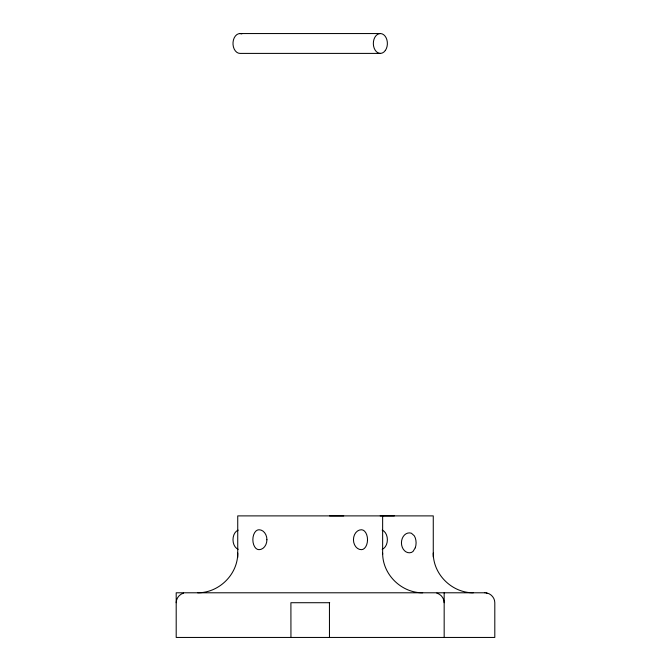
<?xml version="1.0" encoding="UTF-8"?>
<svg xmlns="http://www.w3.org/2000/svg" width="671" height="671" viewBox="0 0 671 671"><rect width="100%" height="100%" fill="white"/><g stroke="black" fill="none" stroke-linecap="round" stroke-linejoin="round"><path stroke-width="1.01" d="M176.196 602.717C176.221 598.322 179.325 594.288 183.56 593.13M237.735 553.089C237.853 574.468 218.989 592.938 197.693 592.787M343.72 515.89L329.553 515.89M394.355 515.89L380.18 515.89M240.008 33.55L380.365 33.55M380.365 53.403L240.008 53.403A9.922 7.02 -90 0 1 233.047 42.181A9.922 7.02 -90 0 1 241.82 33.886M329.679 602.717L290.904 602.717L290.946 637.45M473.307 592.787C452.011 592.938 433.147 574.468 433.265 553.089M422.671 592.787C401.375 592.938 382.52 574.468 382.638 553.089M486.156 592.954L487.356 593.458M436.813 593.13C441.04 594.288 444.143 598.322 444.168 602.717M444.168 592.787L444.168 637.45M433.265 557.022L433.265 515.89L237.735 515.89L237.735 557.458M382.638 515.89L382.638 554.338M329.444 602.717L329.469 637.45M382.176 530.124A9.922 7.02 -90 0 1 387.377 539.71A9.922 7.02 -90 0 1 382.176 549.297M238.188 549.297A9.922 7.02 -90 0 1 232.988 539.71A9.922 7.02 -90 0 1 238.188 530.124M415.282 547.788L413.042 551.436L411.424 552.443A9.948 7.893 -90 0 1 401.451 542.839A9.948 7.893 -90 0 1 411.407 533.227L414.292 535.81A9.813 5.972 -90 0 1 415.282 547.788M484.873 592.787L176.196 592.787L176.196 637.45L494.804 637.45L494.804 602.717C494.837 597.4 490.182 592.753 484.873 592.787M266.915 539.71A9.956 7.901 90 0 0 258.956 529.755A9.956 6.064 -90 0 0 252.85 539.71A9.956 6.064 -90 0 0 258.956 549.666A9.956 7.901 90 0 0 266.915 539.71M367.523 539.71A9.956 6.064 90 0 0 361.417 529.755A9.956 7.901 -90 0 0 353.458 539.71A9.956 7.901 -90 0 0 361.417 549.666A9.956 6.064 90 0 0 367.523 539.71M385.322 50.493A9.922 7.02 -90 0 0 382.176 33.886A9.922 7.02 -90 0 0 373.579 46.047A9.922 7.02 -90 0 0 385.322 50.493"/></g></svg>
